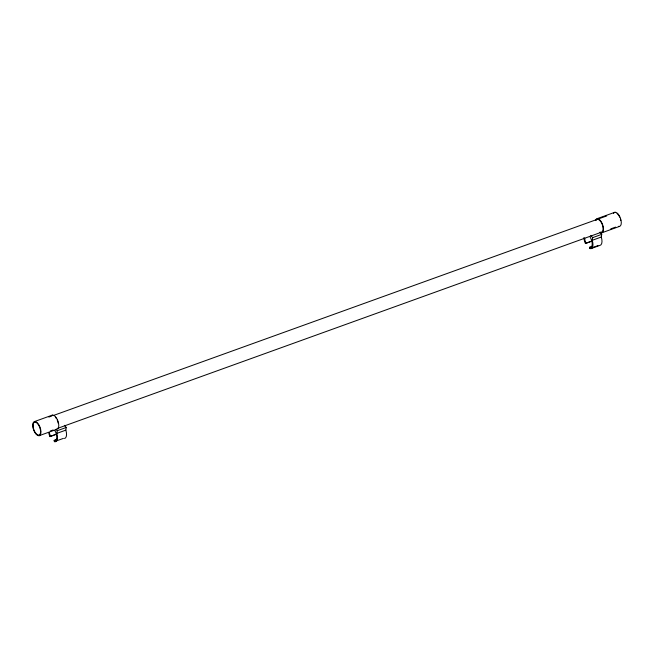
<?xml version="1.0" encoding="UTF-8"?>
<svg xmlns="http://www.w3.org/2000/svg" width="654" height="654" viewBox="0 0 654 654"><rect width="100%" height="100%" fill="white"/><g stroke="black" fill="none" stroke-linecap="round" stroke-linejoin="round"><path stroke-width="0.98" d="M63.422 438.384L54.38 441.646A8.142 3.793 70.2 0 0 56.8 433.389L57.233 430.724L55.982 429.302M64.493 438.491A8.142 3.793 70.2 0 0 65.841 430.128L66.275 427.463L64.403 425.321M597.969 245.61L589.826 248.545A8.142 3.793 70.2 0 0 592.246 240.296L592.679 237.631L590.807 235.489M590.897 248.651L599.939 245.389A8.142 3.793 70.2 0 0 601.288 237.034L601.721 234.369L599.849 232.227M48.707 432.588A8.142 3.793 70.2 0 0 49.974 436.602L56.808 433.88M583.948 237.566A8.142 3.793 70.2 0 0 585.42 243.501L592.254 240.786M34.597 421.528L52.41 415.102M597.11 218.681L614.932 212.248M48.854 417.064L51.666 416.05M52.933 415.666L606.724 215.934M50.284 431.002L53.162 429.964M57.004 428.583L601.198 232.301M610.795 228.843L615.594 227.11M39.068 435.728A7.464 3.474 70.2 0 0 38.725 424.593A7.464 3.474 70.2 0 0 32.7 425.566A7.464 3.474 70.2 0 0 39.068 435.728L56.89 429.302A7.464 3.474 70.2 0 0 57.805 420.718A7.464 3.474 70.2 0 0 51.592 415.486M601.59 232.881L619.403 226.456M57.233 430.724L66.275 427.463M592.679 237.631L601.721 234.369M56.8 433.389L65.841 430.128M592.246 240.296L601.288 237.034M49.974 436.602L56.301 434.313M585.42 243.501L591.747 241.22M54.38 441.646L54.151 440.371L56.865 439.39M589.826 248.545L589.597 247.277L592.311 246.296M55.451 417.252A6.834 3.18 70.2 0 1 56.383 418.511M57.192 420.023A6.834 3.18 70.2 0 1 58.255 423.391M590.178 237.238A6.785 3.164 70.2 0 1 592.197 244.433A6.785 3.164 70.2 0 1 589.597 247.277M585.927 243.067A6.785 3.164 70.2 0 1 584.701 238.121M54.732 430.332A6.785 3.164 70.2 0 1 56.751 437.526A6.785 3.164 70.2 0 1 54.151 440.371M50.481 436.169A6.785 3.164 70.2 0 1 49.426 432.825M613.493 213.482A7.464 3.474 70.2 0 1 620.327 217.872A7.464 3.474 70.2 0 1 618.431 226.358M595.671 219.907A7.464 3.474 70.2 0 1 602.506 224.297A7.464 3.474 70.2 0 1 600.609 232.783M595.982 220.406A6.834 3.18 70.2 0 1 602.236 224.42A6.834 3.18 70.2 0 1 600.503 232.186M616.984 213.474A6.834 3.18 70.2 0 1 619.714 217.177M620.352 218.837A6.834 3.18 70.2 0 1 620.769 220.537M40.474 434.46A6.785 3.164 70.2 0 1 39.73 434.812M33.052 425.828A6.834 3.18 70.2 0 0 38.88 435.123A6.834 3.18 70.2 0 0 38.561 424.936A6.834 3.18 70.2 0 0 33.052 425.828"/></g></svg>
